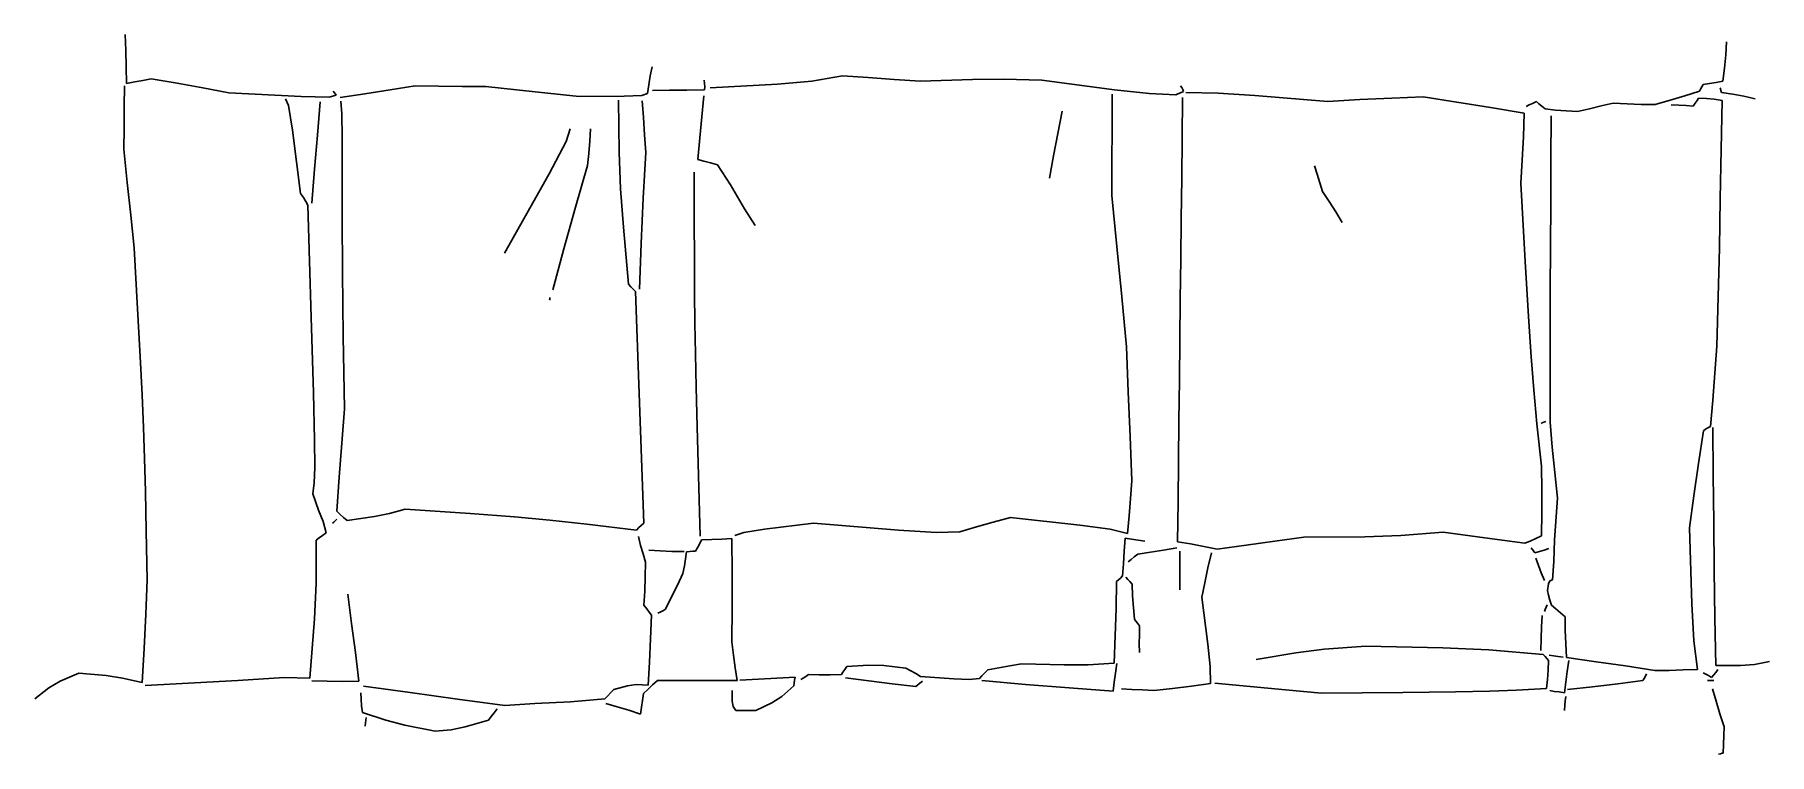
# Model space of a CAD drawing. Extents: x -0.15 to 2.37, y -0.1 to 0.94.
import ezdxf

# ---------------------------------------------------------------- set-up
doc = ezdxf.new("R2010")
doc.units = 0
doc.header["$LTSCALE"] = 0.000394
doc.layers.get('0').update_dxf_attribs({"linetype": 'CONTINUOUS'})

msp = doc.modelspace()

# ---------------------------------------------------------------- linework, layer by layer
at = {"color": 0, "linetype": 'CONTINUOUS'}
for p, q in [((-0.0178, 0.9442), (-0.0171, 0.921)), ((2.3028, 0.9148), (2.3041, 0.9338)), ((-0.0171, 0.921), (-0.0164, 0.8975)), ((2.3011, 0.8958), (2.3028, 0.9148)), ((-0.0164, 0.8975), (-0.0159, 0.8735)), ((0.7413, 0.8715), (0.7433, 0.8844)), ((0.7433, 0.8844), (0.7461, 0.8977)), ((0.9775, 0.8769), (1.0223, 0.8844)), ((1.0223, 0.8844), (1.0595, 0.8819)), ((1.0595, 0.8819), (1.0973, 0.8793)), ((2.2989, 0.8769), (2.3011, 0.8958)), ((-0.0192, 0.8393), (-0.0189, 0.87)), ((-0.0159, 0.8735), (-0.004, 0.8757)), ((-0.004, 0.8757), (0.0078, 0.8779)), ((0.0078, 0.8779), (0.0196, 0.8801)), ((0.0196, 0.8801), (0.0572, 0.8737)), ((0.0572, 0.8737), (0.0947, 0.867)), ((0.0947, 0.867), (0.1322, 0.8597)), ((0.1322, 0.8597), (0.2372, 0.8546)), ((0.2776, 0.8537), (0.2881, 0.8564)), ((0.2856, 0.8596), (0.2837, 0.8621)), ((0.2869, 0.8578), (0.2856, 0.8596)), ((0.2881, 0.8564), (0.2869, 0.8578)), ((0.294, 0.853), (0.3297, 0.8584)), ((0.3297, 0.8584), (0.3661, 0.864)), ((0.3661, 0.864), (0.4027, 0.8702)), ((0.4027, 0.8702), (0.4363, 0.8695)), ((0.4363, 0.8695), (0.4705, 0.869)), ((0.4705, 0.869), (0.5051, 0.8691)), ((0.5051, 0.8691), (0.5497, 0.8643)), ((0.5497, 0.8643), (0.5948, 0.8594)), ((0.5948, 0.8594), (0.6402, 0.8545)), ((0.7054, 0.8548), (0.7312, 0.8559)), ((0.7312, 0.8559), (0.7395, 0.8589)), ((0.7395, 0.8589), (0.7413, 0.8715)), ((0.7465, 0.863), (0.7713, 0.8635)), ((0.7713, 0.8635), (0.7966, 0.8639)), ((0.7966, 0.8639), (0.8222, 0.8642)), ((0.821, 0.8554), (0.8182, 0.825)), ((0.8221, 0.8733), (0.8216, 0.8784)), ((0.8224, 0.8684), (0.8221, 0.8733)), ((0.8222, 0.8642), (0.8224, 0.8684)), ((0.8303, 0.867), (0.9278, 0.8724)), ((0.9278, 0.8724), (0.9775, 0.8769)), ((1.0973, 0.8793), (1.1353, 0.8767)), ((1.1353, 0.8767), (1.2105, 0.8793)), ((1.2105, 0.8793), (1.2561, 0.8797)), ((1.2561, 0.8797), (1.3111, 0.8783)), ((1.3111, 0.8783), (1.4164, 0.8641)), ((1.4131, 0.8084), (1.4134, 0.858)), ((1.4164, 0.8641), (1.4668, 0.8586)), ((1.4668, 0.8586), (1.5055, 0.8569)), ((1.5055, 0.8569), (1.5086, 0.8582)), ((1.5086, 0.8582), (1.5124, 0.8599)), ((1.5124, 0.8599), (1.5165, 0.8618)), ((1.5143, 0.8673), (1.5125, 0.8701)), ((1.5155, 0.8645), (1.5143, 0.8673)), ((1.5165, 0.8618), (1.5155, 0.8645)), ((1.567, 0.8594), (1.5201, 0.8601)), ((1.6203, 0.8561), (1.567, 0.8594)), ((1.7259, 0.8474), (1.6203, 0.8561)), ((2.2221, 0.849), (2.2434, 0.8554)), ((2.2434, 0.8554), (2.2649, 0.8623)), ((2.2649, 0.8623), (2.2665, 0.865)), ((2.2665, 0.865), (2.2683, 0.8683)), ((2.2683, 0.8683), (2.27, 0.8719)), ((2.27, 0.8719), (2.2792, 0.8732)), ((2.2792, 0.8732), (2.2888, 0.8748)), ((2.2888, 0.8748), (2.2989, 0.8769)), ((2.295, 0.8672), (2.2952, 0.8655)), ((2.2952, 0.8655), (2.2958, 0.8632)), ((2.2958, 0.8632), (2.2967, 0.8605)), ((2.2967, 0.8605), (2.313, 0.8579)), ((2.313, 0.8579), (2.3292, 0.8548)), ((-0.0196, 0.8086), (-0.0192, 0.8393)), ((0.2187, 0.8412), (0.2143, 0.851)), ((0.2245, 0.8055), (0.2187, 0.8412)), ((0.2372, 0.8546), (0.2776, 0.8537)), ((0.265, 0.8467), (0.2609, 0.7982)), ((0.2946, 0.8478), (0.296, 0.8293)), ((0.6402, 0.8545), (0.7054, 0.8548)), ((0.6985, 0.7736), (0.6972, 0.8493)), ((0.7317, 0.8484), (0.7334, 0.8238)), ((1.3342, 0.8008), (1.3408, 0.8333)), ((1.5153, 0.853), (1.5146, 0.7944)), ((1.7724, 0.85), (1.7259, 0.8474)), ((1.8185, 0.8523), (1.7724, 0.85)), ((1.864, 0.8542), (1.8185, 0.8523)), ((1.9129, 0.8462), (1.864, 0.8542)), ((1.9618, 0.8383), (1.9129, 0.8462)), ((2.0107, 0.8303), (1.9618, 0.8383)), ((2.0094, 0.796), (2.0107, 0.8303)), ((2.0133, 0.8402), (2.0178, 0.8422)), ((2.0178, 0.8422), (2.0229, 0.8444)), ((2.0229, 0.8444), (2.0283, 0.8472)), ((2.0283, 0.8472), (2.0321, 0.844)), ((2.0321, 0.844), (2.0364, 0.8405)), ((2.0364, 0.8405), (2.041, 0.8365)), ((2.041, 0.8365), (2.0562, 0.8348)), ((2.0562, 0.8348), (2.0717, 0.8336)), ((2.0717, 0.8336), (2.0879, 0.8326)), ((2.0879, 0.8326), (2.1051, 0.8367)), ((2.1051, 0.8367), (2.1223, 0.8407)), ((2.1223, 0.8407), (2.1395, 0.8448)), ((2.1395, 0.8448), (2.1598, 0.8437)), ((2.1598, 0.8437), (2.1803, 0.8431)), ((2.1803, 0.8431), (2.2007, 0.8429)), ((2.2007, 0.8429), (2.2221, 0.849)), ((2.2348, 0.842), (2.2237, 0.8423)), ((2.2454, 0.8415), (2.2348, 0.842)), ((2.2555, 0.8405), (2.2454, 0.8415)), ((2.2586, 0.8448), (2.2555, 0.8405)), ((2.2614, 0.8486), (2.2586, 0.8448)), ((2.2635, 0.8522), (2.2614, 0.8486)), ((2.275, 0.8516), (2.2635, 0.8522)), ((2.2863, 0.8504), (2.275, 0.8516)), ((2.2977, 0.8489), (2.2863, 0.8504)), ((2.2964, 0.7775), (2.2977, 0.8489)), ((2.3292, 0.8548), (2.3454, 0.8513)), ((-0.0199, 0.7779), (-0.0196, 0.8086)), ((0.2365, 0.7135), (0.2245, 0.8055)), ((0.296, 0.8293), (0.2965, 0.7945)), ((0.6214, 0.7892), (0.6274, 0.8075)), ((0.6557, 0.7896), (0.6569, 0.8074)), ((0.7334, 0.8238), (0.7351, 0.7989)), ((0.8182, 0.825), (0.8153, 0.7943)), ((1.4128, 0.7594), (1.4131, 0.8084)), ((2.0498, 0.8263), (2.0495, 0.7631)), ((0.2609, 0.7982), (0.2568, 0.7491)), ((0.2965, 0.7945), (0.2966, 0.7442)), ((0.5968, 0.7424), (0.6214, 0.7892)), ((0.6542, 0.7718), (0.6557, 0.7896)), ((0.7351, 0.7989), (0.7368, 0.7734)), ((0.8153, 0.7943), (0.8123, 0.7631)), ((1.3282, 0.7683), (1.3342, 0.8008)), ((1.5146, 0.7944), (1.514, 0.7358)), ((2.0077, 0.7619), (2.0094, 0.796)), ((-0.0149, 0.7299), (-0.0199, 0.7779)), ((0.6522, 0.7542), (0.6542, 0.7718)), ((0.7004, 0.7205), (0.6985, 0.7736)), ((0.7368, 0.7734), (0.7333, 0.7072)), ((0.8123, 0.7631), (0.8213, 0.7606)), ((0.8213, 0.7606), (0.8309, 0.758)), ((0.8309, 0.758), (0.8407, 0.7554)), ((0.8407, 0.7554), (0.8597, 0.7264)), ((1.3224, 0.7358), (1.3282, 0.7683)), ((1.4126, 0.7107), (1.4128, 0.7594)), ((2.0057, 0.7285), (2.0077, 0.7619)), ((2.0495, 0.7631), (2.0491, 0.6998)), ((2.295, 0.7062), (2.2964, 0.7775)), ((-0.0099, 0.6821), (-0.0149, 0.7299)), ((0.2568, 0.7491), (0.2526, 0.6997)), ((0.2966, 0.7442), (0.2967, 0.679)), ((0.5323, 0.627), (0.5968, 0.7424)), ((0.635, 0.6938), (0.6522, 0.7542)), ((0.8072, 0.7446), (0.8073, 0.6747)), ((1.514, 0.7358), (1.5133, 0.6772)), ((1.7068, 0.7539), (1.7103, 0.7418)), ((1.7103, 0.7418), (1.7141, 0.7294)), ((1.7141, 0.7294), (1.7183, 0.7164)), ((0.2405, 0.7078), (0.2365, 0.7135)), ((0.2439, 0.7022), (0.2405, 0.7078)), ((0.7045, 0.665), (0.7004, 0.7205)), ((0.7333, 0.7072), (0.7303, 0.641)), ((0.8597, 0.7264), (0.8799, 0.6914)), ((1.4201, 0.637), (1.4126, 0.7107)), ((1.7183, 0.7164), (1.7279, 0.7019)), ((2.012, 0.6152), (2.0057, 0.7285)), ((2.2936, 0.6349), (2.295, 0.7062)), ((-0.0048, 0.6349), (-0.0099, 0.6821)), ((0.2471, 0.6966), (0.2439, 0.7022)), ((0.2519, 0.5344), (0.2471, 0.6966)), ((0.6182, 0.6336), (0.635, 0.6938)), ((0.8799, 0.6914), (0.8953, 0.6672)), ((1.7279, 0.7019), (1.7374, 0.6869)), ((1.7374, 0.6869), (1.7468, 0.6715)), ((2.0491, 0.6998), (2.0487, 0.6363)), ((0.2967, 0.679), (0.297, 0.5996)), ((0.712, 0.582), (0.7045, 0.665)), ((0.8073, 0.6747), (0.8074, 0.6178)), ((1.5133, 0.6772), (1.5126, 0.6185)), ((0.0001, 0.5462), (-0.0048, 0.6349)), ((0.602, 0.5739), (0.6182, 0.6336)), ((0.7303, 0.641), (0.7277, 0.5747)), ((1.4271, 0.564), (1.4201, 0.637)), ((2.0487, 0.6363), (2.0485, 0.5728)), ((2.2919, 0.5636), (2.2936, 0.6349)), ((0.8074, 0.6178), (0.8077, 0.5695)), ((1.5126, 0.6185), (1.512, 0.5599)), ((2.0167, 0.5351), (2.012, 0.6152)), ((0.297, 0.5996), (0.2981, 0.5068)), ((0.7153, 0.5781), (0.712, 0.582)), ((0.5976, 0.5604), (0.5974, 0.5592)), ((0.5977, 0.5617), (0.5976, 0.5604)), ((0.5979, 0.5629), (0.5977, 0.5617)), ((0.7187, 0.5747), (0.7153, 0.5781)), ((0.7221, 0.5716), (0.7187, 0.5747)), ((0.7245, 0.5044), (0.7221, 0.5716)), ((0.8077, 0.5695), (0.8081, 0.5254)), ((1.4339, 0.4912), (1.4271, 0.564)), ((1.512, 0.5599), (1.5113, 0.5013)), ((2.0485, 0.5728), (2.0482, 0.5092)), ((2.2901, 0.4924), (2.2919, 0.5636)), ((0.0038, 0.477), (0.0001, 0.5462)), ((0.2551, 0.4246), (0.2519, 0.5344)), ((2.0206, 0.4767), (2.0167, 0.5351)), ((0.2981, 0.5068), (0.3003, 0.4011)), ((0.7268, 0.4372), (0.7245, 0.5044)), ((0.8081, 0.5254), (0.8089, 0.4813)), ((2.0482, 0.5092), (2.0481, 0.4455)), ((0.8089, 0.4813), (0.8099, 0.4326)), ((1.4365, 0.4259), (1.4339, 0.4912)), ((1.5113, 0.5013), (1.5107, 0.4427)), ((2.2872, 0.4531), (2.2901, 0.4924)), ((0.0066, 0.4215), (0.0038, 0.477)), ((2.0245, 0.4287), (2.0206, 0.4767)), ((2.2841, 0.4141), (2.2872, 0.4531)), ((0.7292, 0.37), (0.7268, 0.4372)), ((0.8099, 0.4326), (0.8114, 0.3752)), ((1.5107, 0.4427), (1.51, 0.384)), ((2.0292, 0.3797), (2.0245, 0.4287)), ((2.0481, 0.4455), (2.0482, 0.3818)), ((0.0086, 0.3742), (0.0066, 0.4215)), ((0.2566, 0.3557), (0.2551, 0.4246)), ((1.4392, 0.3611), (1.4365, 0.4259)), ((2.2806, 0.3758), (2.2841, 0.4141)), ((0.3003, 0.4011), (0.2962, 0.3516)), ((1.51, 0.384), (1.5094, 0.3254)), ((2.0356, 0.3182), (2.0292, 0.3797)), ((2.0351, 0.3798), (2.0369, 0.3808)), ((2.0369, 0.3808), (2.0392, 0.3818)), ((2.0392, 0.3818), (2.0419, 0.3827)), ((2.0482, 0.3818), (2.0513, 0.3455)), ((0.0102, 0.3293), (0.0086, 0.3742)), ((0.2569, 0.3161), (0.2566, 0.3557)), ((0.7316, 0.3028), (0.7292, 0.37)), ((0.8114, 0.3752), (0.8134, 0.3047)), ((1.4419, 0.2966), (1.4392, 0.3611)), ((2.2634, 0.3221), (2.2707, 0.3694)), ((2.2707, 0.3694), (2.2736, 0.3716)), ((2.2736, 0.3716), (2.2768, 0.3737)), ((2.2768, 0.3737), (2.2806, 0.3758)), ((2.2842, 0.374), (2.2848, 0.3053)), ((0.0115, 0.2813), (0.0102, 0.3293)), ((0.2962, 0.3516), (0.2923, 0.3022)), ((2.0513, 0.3455), (2.0549, 0.3088)), ((0.2559, 0.294), (0.2569, 0.3161)), ((0.2923, 0.3022), (0.289, 0.2527)), ((0.7339, 0.2356), (0.7316, 0.3028)), ((0.8134, 0.3047), (0.8159, 0.2167)), ((1.5094, 0.3254), (1.5087, 0.2668)), ((2.036, 0.2839), (2.0356, 0.3182)), ((2.0549, 0.3088), (2.0587, 0.2715)), ((2.2567, 0.2753), (2.2634, 0.3221)), ((2.2848, 0.3053), (2.2855, 0.2364)), ((0.0127, 0.2244), (0.0115, 0.2813)), ((0.254, 0.2779), (0.2559, 0.294)), ((0.2624, 0.2543), (0.254, 0.2779)), ((1.4398, 0.2713), (1.4419, 0.2966)), ((2.0362, 0.2502), (2.036, 0.2839)), ((0.2691, 0.2377), (0.2624, 0.2543)), ((0.289, 0.2527), (0.2936, 0.2482)), ((0.3654, 0.2493), (0.3881, 0.2558)), ((0.3881, 0.2558), (0.4822, 0.2492)), ((1.4376, 0.246), (1.4398, 0.2713)), ((1.5087, 0.2668), (1.5081, 0.2082)), ((2.0587, 0.2715), (2.0546, 0.2112)), ((2.2503, 0.2287), (2.2567, 0.2753)), ((0.2733, 0.2215), (0.2691, 0.2377)), ((0.2829, 0.2356), (0.2844, 0.237)), ((0.2844, 0.237), (0.2863, 0.239)), ((0.2863, 0.239), (0.2888, 0.2412)), ((0.2936, 0.2482), (0.2984, 0.2437)), ((0.2984, 0.2437), (0.3039, 0.2391)), ((0.3039, 0.2391), (0.3436, 0.245)), ((0.3436, 0.245), (0.3654, 0.2493)), ((0.4822, 0.2492), (0.5467, 0.2444)), ((0.5467, 0.2444), (0.5977, 0.2398)), ((0.5977, 0.2398), (0.6513, 0.2339)), ((0.6513, 0.2339), (0.7236, 0.2254)), ((0.7236, 0.2254), (0.7267, 0.2289)), ((0.7267, 0.2289), (0.73, 0.2322)), ((0.73, 0.2322), (0.7339, 0.2356)), ((0.8793, 0.2221), (0.9089, 0.2267)), ((0.9089, 0.2267), (0.98, 0.2353)), ((0.98, 0.2353), (1.1035, 0.2251)), ((1.1923, 0.223), (1.2163, 0.23)), ((1.2163, 0.23), (1.2407, 0.2369)), ((1.2407, 0.2369), (1.2656, 0.2438)), ((1.2656, 0.2438), (1.3662, 0.2326)), ((1.3662, 0.2326), (1.4102, 0.2266)), ((1.4102, 0.2266), (1.4354, 0.2206)), ((1.4354, 0.2206), (1.4376, 0.246)), ((2.0359, 0.2169), (2.0362, 0.2502)), ((2.2537, 0.1182), (2.2503, 0.2287)), ((2.2855, 0.2364), (2.2862, 0.1673)), ((0.014, 0.153), (0.0127, 0.2244)), ((0.2588, 0.1485), (0.259, 0.2106)), ((0.259, 0.2106), (0.2633, 0.2139)), ((0.2633, 0.2139), (0.268, 0.2175)), ((0.268, 0.2175), (0.2733, 0.2215)), ((0.7295, 0.2032), (0.7262, 0.2161)), ((0.733, 0.1909), (0.7295, 0.2032)), ((0.8154, 0.2061), (0.8124, 0.2005)), ((0.8178, 0.2113), (0.8154, 0.2061)), ((0.8328, 0.2118), (0.8178, 0.2113)), ((0.8473, 0.2124), (0.8328, 0.2118)), ((0.8616, 0.213), (0.8473, 0.2124)), ((0.8621, 0.163), (0.8616, 0.213)), ((0.866, 0.2175), (0.8793, 0.2221)), ((1.1035, 0.2251), (1.1586, 0.2219)), ((1.1586, 0.2219), (1.1923, 0.223)), ((1.4306, 0.1948), (1.4319, 0.2134)), ((1.4319, 0.2134), (1.4411, 0.2122)), ((1.4411, 0.2122), (1.4508, 0.2108)), ((1.4508, 0.2108), (1.4608, 0.2095)), ((1.5081, 0.2082), (1.5269, 0.2052)), ((1.5269, 0.2052), (1.546, 0.2017)), ((1.546, 0.2017), (1.5656, 0.1978)), ((1.5656, 0.1978), (1.6074, 0.2036)), ((1.6074, 0.2036), (1.6492, 0.2094)), ((1.6492, 0.2094), (1.691, 0.2153)), ((1.691, 0.2153), (1.7796, 0.2156)), ((1.7796, 0.2156), (1.832, 0.2174)), ((1.832, 0.2174), (1.8931, 0.2223)), ((1.8931, 0.2223), (1.9322, 0.217)), ((1.9322, 0.217), (1.9715, 0.2116)), ((1.9715, 0.2116), (2.0114, 0.2062)), ((2.0114, 0.2062), (2.0195, 0.2093)), ((2.0195, 0.2093), (2.0277, 0.213)), ((2.0277, 0.213), (2.0359, 0.2169)), ((2.0546, 0.2112), (2.0537, 0.1796)), ((0.7365, 0.1788), (0.733, 0.1909)), ((0.7361, 0.1575), (0.7365, 0.1788)), ((0.7414, 0.1961), (0.758, 0.1952)), ((0.758, 0.1952), (0.7749, 0.1945)), ((0.7749, 0.1945), (0.7924, 0.1943)), ((0.7947, 0.1837), (0.793, 0.1733)), ((0.7962, 0.1938), (0.7947, 0.1837)), ((0.801, 0.1943), (0.7962, 0.1938)), ((0.8052, 0.1947), (0.801, 0.1943)), ((0.8091, 0.1946), (0.8052, 0.1947)), ((0.8124, 0.2005), (0.8091, 0.1946)), ((1.4283, 0.1588), (1.4294, 0.1766)), ((1.4294, 0.1766), (1.4306, 0.1948)), ((1.4362, 0.1795), (1.4406, 0.1828)), ((1.4406, 0.1828), (1.4452, 0.1864)), ((1.4452, 0.1864), (1.4505, 0.1904)), ((1.4505, 0.1904), (1.4689, 0.1931)), ((1.4689, 0.1931), (1.4875, 0.196)), ((1.4875, 0.196), (1.5069, 0.1994)), ((1.5114, 0.1949), (1.5114, 0.1766)), ((1.5114, 0.1766), (1.5114, 0.1577)), ((1.552, 0.1705), (1.5572, 0.1925)), ((2.0208, 0.1998), (2.0222, 0.1979)), ((2.0222, 0.1979), (2.0241, 0.1954)), ((2.0241, 0.1954), (2.0262, 0.1926)), ((2.0262, 0.1926), (2.0328, 0.1943)), ((2.0277, 0.1847), (2.0314, 0.174)), ((2.0328, 0.1943), (2.0395, 0.1963)), ((2.0395, 0.1963), (2.0463, 0.1988)), ((2.0537, 0.1796), (2.0516, 0.1533)), ((0.012, 0.1033), (0.014, 0.153)), ((0.7355, 0.1367), (0.7361, 0.1575)), ((0.7906, 0.1625), (0.7828, 0.1456)), ((0.793, 0.1733), (0.7906, 0.1625)), ((0.862, 0.113), (0.8621, 0.163)), ((1.4189, 0.1114), (1.4195, 0.151)), ((1.4195, 0.151), (1.4224, 0.1533)), ((1.4224, 0.1533), (1.4253, 0.1558)), ((1.4253, 0.1558), (1.4283, 0.1588)), ((1.4331, 0.1569), (1.4357, 0.1539)), ((1.4357, 0.1539), (1.4387, 0.1506)), ((1.5114, 0.1577), (1.5114, 0.1385)), ((1.5475, 0.149), (1.552, 0.1705)), ((2.0314, 0.174), (2.0354, 0.1632)), ((2.0354, 0.1632), (2.0399, 0.1523)), ((2.0477, 0.1515), (2.0459, 0.1474)), ((2.0516, 0.1533), (2.0477, 0.1515)), ((2.2862, 0.1673), (2.2872, 0.0981)), ((0.2564, 0.0967), (0.2588, 0.1485)), ((0.3104, 0.0899), (0.3047, 0.1326)), ((0.7343, 0.1163), (0.7355, 0.1367)), ((0.7744, 0.1284), (0.7656, 0.1108)), ((0.7828, 0.1456), (0.7744, 0.1284)), ((1.4387, 0.1506), (1.442, 0.1467)), ((1.442, 0.1467), (1.4427, 0.1299)), ((1.4427, 0.1299), (1.4439, 0.1131)), ((1.5432, 0.1278), (1.5475, 0.149)), ((1.5521, 0.0596), (1.5432, 0.1278)), ((2.0459, 0.1474), (2.0443, 0.1376)), ((2.0443, 0.1376), (2.046, 0.1309)), ((2.046, 0.1309), (2.048, 0.1239)), ((0.0094, 0.0537), (0.012, 0.1033)), ((0.7384, 0.111), (0.7343, 0.1163)), ((0.7419, 0.1064), (0.7384, 0.111)), ((0.7452, 0.102), (0.7419, 0.1064)), ((0.744, 0.0676), (0.7452, 0.102)), ((0.7586, 0.1066), (0.7545, 0.1046)), ((0.7624, 0.1087), (0.7586, 0.1066)), ((0.7656, 0.1108), (0.7624, 0.1087)), ((0.8616, 0.0631), (0.862, 0.113)), ((1.4177, 0.0718), (1.4189, 0.1114)), ((1.4439, 0.1131), (1.4454, 0.0963)), ((2.0368, 0.1015), (2.0359, 0.0849)), ((2.0402, 0.1074), (2.041, 0.1102)), ((2.041, 0.1102), (2.0424, 0.1136)), ((2.0424, 0.1136), (2.0441, 0.1171)), ((2.048, 0.1239), (2.0504, 0.1163)), ((2.0504, 0.1163), (2.0565, 0.1112)), ((2.0565, 0.1112), (2.0631, 0.1055)), ((2.0631, 0.1055), (2.0699, 0.0995)), ((2.2568, 0.0649), (2.2537, 0.1182)), ((0.2496, 0.0107), (0.2564, 0.0967)), ((0.3158, 0.0479), (0.3104, 0.0899)), ((1.4454, 0.0963), (1.4476, 0.0933)), ((1.4476, 0.0933), (1.45, 0.0901)), ((1.45, 0.0901), (1.453, 0.0862)), ((1.453, 0.0862), (1.4526, 0.0735)), ((2.0359, 0.0849), (2.0352, 0.068)), ((2.0699, 0.0995), (2.0702, 0.0802)), ((2.0702, 0.0802), (2.071, 0.0605)), ((2.2872, 0.0981), (2.2883, 0.0287)), ((0.0065, 0.0041), (0.0094, 0.0537)), ((0.7422, 0.0336), (0.744, 0.0676)), ((0.8641, 0.0439), (0.8616, 0.0631)), ((1.4162, 0.0323), (1.4177, 0.0718)), ((1.4526, 0.0735), (1.4524, 0.0607)), ((1.4524, 0.0607), (1.4529, 0.0478)), ((1.5553, 0.0273), (1.5521, 0.0596)), ((1.7207, 0.0525), (1.6795, 0.0475)), ((1.7809, 0.0569), (1.7207, 0.0525)), ((1.8927, 0.0545), (1.7809, 0.0569)), ((1.9593, 0.0514), (1.8927, 0.0545)), ((2.0381, 0.0449), (1.9593, 0.0514)), ((2.0352, 0.068), (2.035, 0.0505)), ((2.071, 0.0605), (2.0721, 0.0403)), ((2.262, 0.0233), (2.2568, 0.0649)), ((0.3208, 0.0061), (0.3158, 0.0479)), ((0.7403, 0.0002), (0.7422, 0.0336)), ((0.8667, 0.0253), (0.8641, 0.0439)), ((0.8694, 0.0069), (0.8667, 0.0253)), ((1.0254, 0.0232), (1.0285, 0.0275)), ((1.0285, 0.0275), (1.0601, 0.0295)), ((1.0601, 0.0295), (1.0823, 0.0288)), ((1.0823, 0.0288), (1.114, 0.0248)), ((1.2329, 0.0227), (1.2487, 0.0257)), ((1.2487, 0.0257), (1.2648, 0.0286)), ((1.2648, 0.0286), (1.2815, 0.0315)), ((1.2815, 0.0315), (1.3435, 0.0297)), ((1.3435, 0.0297), (1.3784, 0.0299)), ((1.3784, 0.0299), (1.4162, 0.0323)), ((1.4181, 0.018), (1.4199, 0.0318)), ((1.5557, 0.003), (1.5553, 0.0273)), ((1.6795, 0.0475), (1.6219, 0.0376)), ((2.0412, 0.0419), (2.0381, 0.0449)), ((2.0437, 0.039), (2.0412, 0.0419)), ((2.0459, 0.0362), (2.0437, 0.039)), ((2.0452, 0.0222), (2.0459, 0.0362)), ((2.0469, 0.0437), (2.0532, 0.0428)), ((2.0532, 0.0428), (2.0599, 0.0419)), ((2.0599, 0.0419), (2.067, 0.041)), ((2.0721, 0.0403), (2.1148, 0.0344)), ((2.0731, 0.02), (2.0753, 0.036)), ((2.1148, 0.0344), (2.1576, 0.0282)), ((2.1576, 0.0282), (2.2002, 0.0215)), ((2.2883, 0.0287), (2.3245, 0.0287)), ((2.3245, 0.0287), (2.3447, 0.0302)), ((2.3447, 0.0302), (2.3661, 0.0348)), ((-0.1286, -0.0035), (-0.112, 0.0062)), ((-0.112, 0.0062), (-0.0851, 0.0179)), ((-0.0851, 0.0179), (-0.0454, 0.0142)), ((-0.0454, 0.0142), (-0.0217, 0.0106)), ((-0.0217, 0.0106), (0.0065, 0.0041)), ((0.0111, -0.0003), (0.1456, 0.0071)), ((0.1456, 0.0071), (0.2127, 0.0113)), ((0.2127, 0.0113), (0.2496, 0.0107)), ((0.2529, 0.0064), (0.275, 0.006)), ((0.275, 0.006), (0.2977, 0.0058)), ((0.2977, 0.0058), (0.3208, 0.0061)), ((0.7104, -0.0004), (0.7232, 0.0012)), ((0.7232, 0.0012), (0.7403, 0.0002)), ((0.7399, -0.0058), (0.7468, 0.0006)), ((0.7468, 0.0006), (0.7541, 0.0073)), ((0.7541, 0.0073), (0.7925, 0.0072)), ((0.7925, 0.0072), (0.8309, 0.007)), ((0.8309, 0.007), (0.8694, 0.0069)), ((0.9004, 0.0091), (0.8733, 0.0077)), ((0.9271, 0.0106), (0.9004, 0.0091)), ((0.9534, 0.0121), (0.9271, 0.0106)), ((0.9516, -0.0004), (0.9522, 0.0034)), ((0.9522, 0.0034), (0.9527, 0.0075)), ((0.9527, 0.0075), (0.9534, 0.0121)), ((0.9618, 0.0084), (0.9651, 0.0106)), ((0.9651, 0.0106), (0.9689, 0.013)), ((0.9689, 0.013), (0.9731, 0.0159)), ((0.9731, 0.0159), (0.9885, 0.0154)), ((0.9885, 0.0154), (1.0042, 0.0155)), ((1.0042, 0.0155), (1.0205, 0.0158)), ((1.0205, 0.0158), (1.0226, 0.0194)), ((1.0226, 0.0194), (1.0254, 0.0232)), ((1.0263, 0.0112), (1.0602, 0.0066)), ((1.0602, 0.0066), (1.0943, 0.0023)), ((1.0943, 0.0023), (1.1283, -0.0015)), ((1.114, 0.0248), (1.1212, 0.0212)), ((1.1212, 0.0212), (1.1284, 0.0174)), ((1.1283, -0.0015), (1.1313, 0.0007)), ((1.1284, 0.0174), (1.1354, 0.0129)), ((1.1313, 0.0007), (1.1345, 0.0032)), ((1.1345, 0.0032), (1.1384, 0.0061)), ((1.1354, 0.0129), (1.1834, 0.0093)), ((1.1834, 0.0093), (1.2056, 0.0086)), ((1.2056, 0.0086), (1.2209, 0.0102)), ((1.2209, 0.0102), (1.2244, 0.014)), ((1.2244, 0.014), (1.2285, 0.0182)), ((1.2244, 0.0072), (1.2877, 0.0015)), ((1.2285, 0.0182), (1.2329, 0.0227)), ((1.2877, 0.0015), (1.351, -0.0036)), ((1.4144, -0.0085), (1.4162, 0.0045)), ((1.4162, 0.0045), (1.4181, 0.018)), ((1.5282, -0.0009), (1.5557, 0.003)), ((1.5622, 0.0034), (1.6131, -0.0018)), ((2.0429, -0.0044), (2.0443, 0.0086)), ((2.0443, 0.0086), (2.0452, 0.0222)), ((2.069, -0.0106), (2.071, 0.0046)), ((2.071, 0.0046), (2.0731, 0.02)), ((2.1099, -0.002), (2.1463, 0.0023)), ((2.1463, 0.0023), (2.1829, 0.0072)), ((2.1829, 0.0072), (2.1845, 0.0099)), ((2.1845, 0.0099), (2.1863, 0.0132)), ((2.1863, 0.0132), (2.188, 0.0168)), ((2.2002, 0.0215), (2.2207, 0.0217)), ((2.2207, 0.0217), (2.2413, 0.0224)), ((2.2413, 0.0224), (2.262, 0.0233)), ((2.2703, 0.0184), (2.2739, 0.0165)), ((2.2739, 0.0165), (2.2778, 0.0144)), ((2.2764, 0.0073), (2.279, 0.007)), ((2.2778, 0.0144), (2.2822, 0.0116)), ((2.279, 0.007), (2.2819, 0.0069)), ((2.2819, 0.0069), (2.2854, 0.0073)), ((2.2822, 0.0116), (2.2852, 0.0151)), ((2.2852, 0.0151), (2.2883, 0.0189)), ((2.2883, 0.0189), (2.2914, 0.0232)), ((-0.1492, -0.0195), (-0.1286, -0.0035)), ((0.3236, -0.0109), (0.324, -0.02)), ((0.324, -0.02), (0.3249, -0.0294)), ((0.3275, -0.0012), (0.3955, -0.0105)), ((0.3955, -0.0105), (0.4637, -0.0198)), ((0.4637, -0.0198), (0.5325, -0.0292)), ((0.5761, -0.0263), (0.6276, -0.024)), ((0.6276, -0.024), (0.6774, -0.0194)), ((0.6774, -0.0194), (0.6818, -0.0149)), ((0.6818, -0.0149), (0.6863, -0.0104)), ((0.6863, -0.0104), (0.6908, -0.0059)), ((0.6908, -0.0059), (0.7104, -0.0004)), ((0.7308, -0.0318), (0.7322, -0.0218)), ((0.7322, -0.0218), (0.7335, -0.0117)), ((0.7335, -0.0117), (0.7399, -0.0058)), ((0.8623, -0.0075), (0.8622, -0.023)), ((0.8622, -0.023), (0.8635, -0.0305)), ((0.9198, -0.0252), (0.934, -0.0159)), ((0.934, -0.0159), (0.9516, -0.0004)), ((1.351, -0.0036), (1.4144, -0.0085)), ((1.4265, -0.005), (1.4418, -0.0058)), ((1.4418, -0.0058), (1.4574, -0.0066)), ((1.4574, -0.0066), (1.4735, -0.0075)), ((1.4735, -0.0075), (1.5008, -0.0045)), ((1.5008, -0.0045), (1.5282, -0.0009)), ((1.6131, -0.0018), (1.6646, -0.0066)), ((1.6646, -0.0066), (1.7165, -0.0112)), ((1.7165, -0.0112), (1.8349, -0.0103)), ((1.8349, -0.0103), (1.911, -0.0095)), ((1.911, -0.0095), (1.9606, -0.0085)), ((1.9606, -0.0085), (1.9994, -0.0069)), ((1.9994, -0.0069), (2.0429, -0.0044)), ((2.0476, -0.0076), (2.0543, -0.0086)), ((2.0543, -0.0086), (2.0615, -0.0095)), ((2.0615, -0.0095), (2.069, -0.0106)), ((2.07, -0.0223), (2.0694, -0.0289)), ((2.0708, -0.0159), (2.07, -0.0223)), ((2.0734, -0.006), (2.1099, -0.002)), ((2.2837, -0.0052), (2.289, -0.023)), ((2.289, -0.023), (2.2945, -0.0414)), ((0.3249, -0.0294), (0.3261, -0.0394)), ((0.3261, -0.0394), (0.3602, -0.0506)), ((0.3315, -0.0466), (0.331, -0.0504)), ((0.5091, -0.0503), (0.5128, -0.0453)), ((0.5128, -0.0453), (0.517, -0.0398)), ((0.517, -0.0398), (0.5216, -0.0341)), ((0.5325, -0.0292), (0.5761, -0.0263)), ((0.679, -0.0261), (0.6954, -0.0309)), ((0.6954, -0.0309), (0.7123, -0.0361)), ((0.7123, -0.0361), (0.7294, -0.0419)), ((0.7294, -0.0419), (0.7308, -0.0318)), ((0.8635, -0.0305), (0.8673, -0.0364)), ((0.8673, -0.0364), (0.8766, -0.0363)), ((0.8766, -0.0363), (0.8866, -0.0364)), ((0.8866, -0.0364), (0.8967, -0.0365)), ((0.8967, -0.0365), (0.9198, -0.0252)), ((2.0694, -0.0289), (2.0693, -0.0362)), ((2.2945, -0.0414), (2.3006, -0.0601)), ((0.3305, -0.0545), (0.3298, -0.0592)), ((0.331, -0.0504), (0.3305, -0.0545)), ((0.3602, -0.0506), (0.3875, -0.0576)), ((0.3875, -0.0576), (0.4313, -0.0666)), ((0.4313, -0.0666), (0.4549, -0.0646)), ((0.4549, -0.0646), (0.4751, -0.0603)), ((0.4751, -0.0603), (0.5091, -0.0503)), ((2.3001, -0.0728), (2.2997, -0.0856)), ((2.3006, -0.0601), (2.3001, -0.0728)), ((2.2952, -0.0991), (2.2926, -0.1)), ((2.2975, -0.0985), (2.2952, -0.0991)), ((2.2992, -0.0983), (2.2975, -0.0985)), ((2.2997, -0.0856), (2.2992, -0.0983))]:
    msp.add_line(p, q, dxfattribs=at)

doc.saveas('drawing.dxf')
